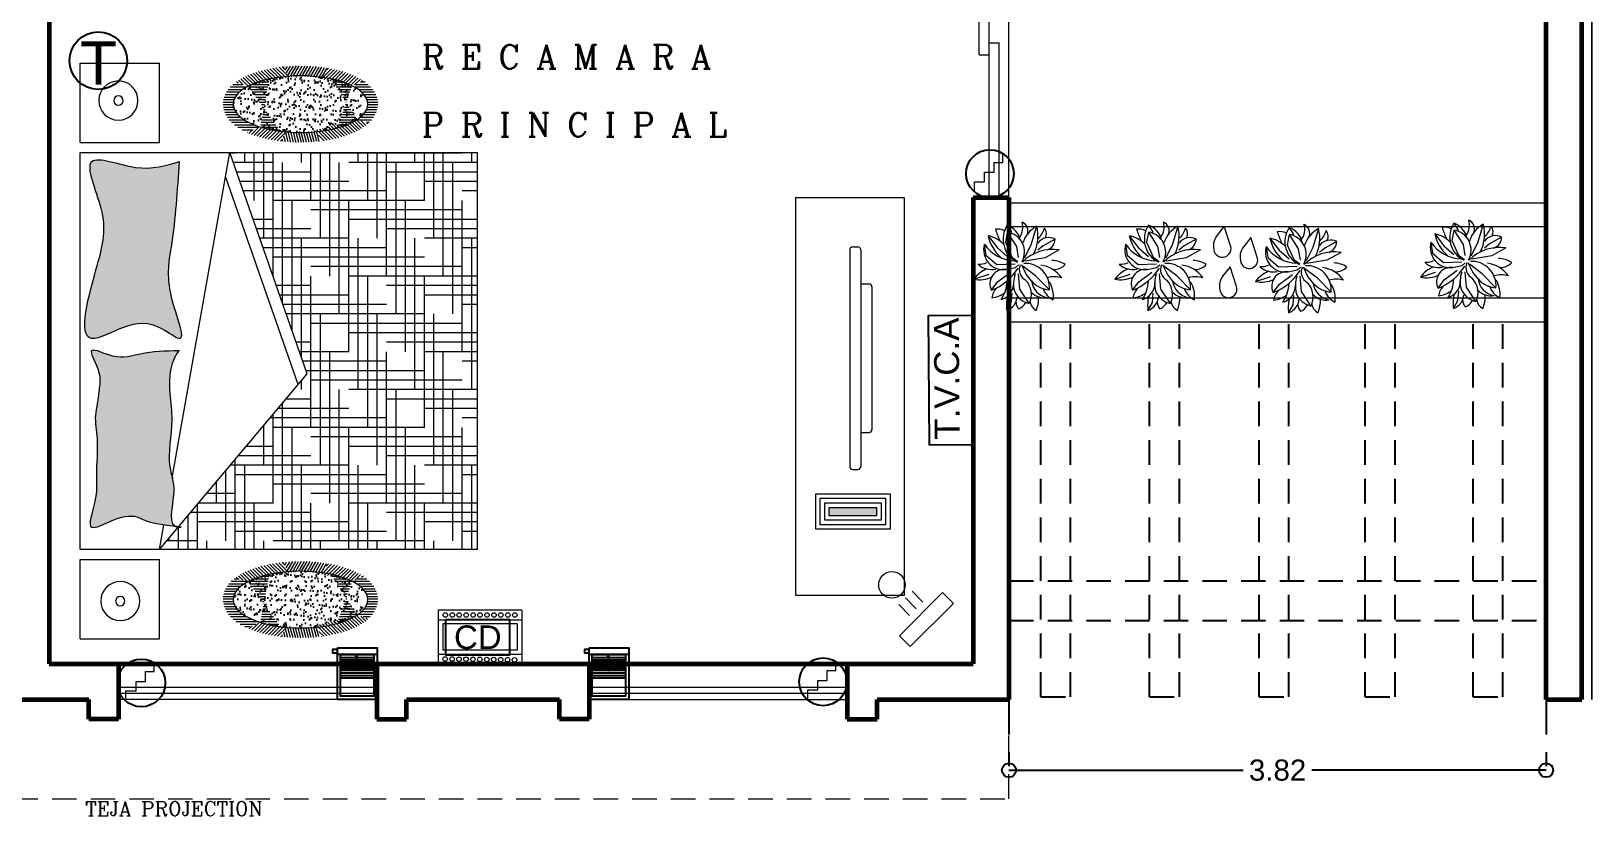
# Model space of a CAD drawing. Extents: x -111 to 1137, y -130 to 54.
# Drawn here: x 659.34 to 670.44, y -24.38 to -18.8 of the extents above; entities that cross this region are included whole.
import ezdxf

# ---------------------------------------------------------------- set-up
doc = ezdxf.new("R2010")
doc.units = 0
doc.linetypes.add('DASHDOT2', pattern=[0.5, 0.25, -0.125, 0, -0.125])
doc.linetypes.add('DASHED2', pattern=[0.375, 0.25, -0.125])
doc.layers.get('0').update_dxf_attribs({"lineweight": 0})
for name, color, linetype, lineweight in [('ARBOLES', 94, 'Continuous', 5), ('instalacion DOMOTICA', 5, 'Continuous', 20), ('Mobiliario', 1, 'Continuous', 13), ('muros', 5, 'Continuous', 60), ('MUROS BAJOS', 42, 'Continuous', 18), ('PROYECCION VOLADO', 32, 'Continuous', 13), ('VENTANAS', 4, 'Continuous', 9)]:
    doc.layers.add(name, color=color, linetype=linetype, lineweight=lineweight)
for name, color, linetype in [('cableado de telefono', 230, 'Continuous'), ('linea de sky', 30, 'Continuous'), ('PERGOLAS', 15, 'Continuous'), ('simmbologia domotica', 160, 'Continuous'), ('TEXTO', 164, 'Continuous')]:
    doc.layers.add(name, color=color, linetype=linetype)
doc.styles.add('arial', font='arial.ttf')
doc.styles.add('COMPLEX', font='complex.shx', dxfattribs={"height": 0.25})
doc.dimstyles.new('COTAS ZAR', dxfattribs={"dimtxt": 0.15, "dimasz": 0.1, "dimexe": 0, "dimexo": 0, "dimgap": 0.05, "dimtad": 0, "dimtih": 1, "dimtoh": 1, "dimrnd": 0.005, "dimzin": 1, "dimdsep": 46, "dimtxsty": 'arial', "dimblk": 'ORIGIN', "dimcen": 0.2, "dimclrd": 34, "dimclre": 134, "dimclrt": 6, "dimazin": 0, "dimtfac": 1, "dimtmove": 0, "dimatfit": 3, "dimldrblk": 'ORIGIN', "dimfxl": 1, "dimarcsym": 0})

# ---------------------------------------------------------------- blocks, each defined once
blk = doc.blocks.new('Arbp1')
at = {"color": 0}
for p, q in [((-0.34, 1.326), (0.008, 0.801)), ((0.318, 1.282), (0.286, 0.94)), ((0.482, 1.573), (0.318, 1.282)), ((-1.071, 0.819), (-0.568, 0.313)), ((0.008, 0.801), (0.058, 0.237)), ((1.039, 0.839), (0.818, 0.529)), ((-0.568, 0.313), (-0.1, -0.035)), ((-0.416, 0.497), (-0.226, 0.256)), ((-0.226, 0.256), (-0.062, -0.085)), ((0.166, 0.01), (0.05, -0.09)), ((0.501, 0.086), (0.166, 0.01)), ((0.818, 0.529), (0.343, 0.18)), ((1.685, 0.434), (1.128, 0.256)), ((-1.429, -0.63), (-0.916, -0.345)), ((-0.916, -0.345), (-0.188, -0.218)), ((-0.397, -0.807), (-0.157, -0.326)), ((0.128, -0.756), (0.065, -0.351)), ((0.293, -0.37), (0.075, -0.207)), ((0.843, -0.098), (0.172, -0.123)), ((0.533, -0.908), (0.293, -0.37)), ((0.824, -0.705), (0.463, -0.389)), ((1.242, -0.44), (0.843, -0.098)), ((1.299, -0.838), (1.242, -0.44)), ((-1.277, -1.022), (-0.84, -0.781)), ((-0.84, -0.781), (-0.65, -0.623)), ((-0.606, -1.496), (-0.397, -0.807)), ((0.463, -1.281), (0.128, -0.756)), ((0.463, -1.281), (0.533, -0.908)), ((1.16, -1.148), (0.824, -0.705)), ((0.318, -1.307), (0.318, -1.269)), ((0.463, -1.528), (0.318, -1.307))]:
    blk.add_line(p, q, dxfattribs=at)
for centre, radius, start, end in [((-0.152, 1.066), 1.068, 173.6145, 209.2154), ((-1.513, 0.539), 0.712, 21.303, 65.1296), ((0.475, 1.129), 1.155, 157.3939, 181.8645), ((-0.77, 1.209), 0.405, 6.5682, 63.7065), ((0.343, 0.994), 0.759, 154.1141, 223.5576), ((-0.512, 0.576), 0.769, 21.4667, 77.1074), ((0.265, 1.028), 0.54, 114.3119, 151.5503), ((-0.246, 1.259), 0.389, 2.0595, 42.0235), ((0.68, 1.021), 0.586, 109.7066, 174.946), ((0.858, 0.576), 0.629, 105.9729, 180.8659), ((-1.245, 1.392), 1.737, 349.6196, 5.9716), ((1.899, 0.409), 1.438, 147.5471, 176.2239), ((-0.189, 0.742), 0.885, 175.07, 273.3834), ((-1.15, -0.169), 0.991, 42.2277, 85.4292), ((-0.894, 0.451), 0.662, 44.4847, 99.0338), ((-1.118, 0.407), 0.708, 7.2938, 80.2697), ((1.819, -1.099), 2.089, 111.9097, 147.1184), ((-0.888, 0.597), 1.123, 341.7639, 13.4383), ((0.574, 0.603), 0.522, 262.0401, 26.8802), ((1.162, 0.111), 1.015, 97.6537, 126.4923), ((0.433, 1.199), 0.6, 312.3754, 352.118), ((-1.244, -0.461), 0.54, 88.1586, 137.8273), ((-1.251, 1.242), 0.895, 252.2478, 286.3777), ((-0.633, 1), 1.08, 214.4537, 263.3463), ((-0.416, 0.084), 0.44, 337.0586, 61.7462), ((0.593, -0.641), 0.732, 344.3826, 97.204), ((1.033, -0.643), 0.726, 47.1984, 102.0961), ((1.467, -0.642), 1.097, 78.5401, 114.3708), ((0.762, 1.126), 1.154, 292.5208, 323.1202), ((-1.148, 0.671), 0.915, 237.2203, 269.0906), ((-1.192, 0.909), 1.557, 261.2416, 315.0942), ((0.727, -1.126), 1.384, 152.9279, 195.5125), ((0.572, -0.552), 0.737, 151.2618, 261.515), ((-0.324, -1.019), 0.938, 327.0953, 63.0889), ((0.133, -1.651), 1.421, 34.8925, 87.8945), ((-0.234, -1.432), 1.423, 11.5068, 49.0692), ((1.47, -0.676), 0.568, 84.2671, 117.929), ((-0.842, -1.035), 0.435, 111.0384, 178.238), ((-1.046, -0.583), 0.496, 242.2497, 322.8041), ((-0.657, -1.226), 0.308, 147.3149, 220.5722), ((-0.142, -1.619), 0.772, 132.9991, 165.6347), ((-1.151, -0.532), 1.108, 299.4481, 341.5272), ((0.549, -1.461), 0.655, 145.6723, 196.0449), ((0.694, -0.843), 0.723, 192.7836, 251.4109), ((1.43, 0.027), 1.206, 225.4102, 257.0209), ((-1.97, -2.268), 2.997, 17.1765, 25.4965), ((0.052, -1.326), 0.343, 154.7951, 247.1735), ((0.808, -0.898), 0.492, 240.3475, 280.0283)]:
    blk.add_arc(centre, radius, start, end, dxfattribs=at)
blk = doc.blocks.new('TAPETE')
at = {"lineweight": 0}
h = blk.add_hatch(dxfattribs=at)
h.set_pattern_fill('LINE', color=87, scale=0.004, angle=135, style=0)
h.set_pattern_definition([(135, (498.307658, 1862.890377), (-0.00898025612, -0.00898025612), [])])
edge = h.paths.add_edge_path()
edge.add_ellipse((1084.0751, 1386.5796), major_axis=(-0.3396, 0), ratio=0.420515, start_angle=288.6696, end_angle=320.03481, ccw=False)
edge.add_line((1083.9664, 1386.7149), (1083.9368, 1386.7608))
edge.add_spline(control_points=[(1083.9368, 1386.7608), (1083.8668, 1386.7488), (1083.8048, 1386.7279), (1083.7587, 1386.6964)], knot_values=[5.104607, 5.104607, 5.104607, 5.104607, 5.727214, 5.727214, 5.727214, 5.727214], degree=3, periodic=0)
edge.add_line((1083.7587, 1386.6964), (1083.8148, 1386.6713))
h = blk.add_hatch(dxfattribs=at)
h.set_pattern_fill('LINE', color=87, scale=0.004, angle=120, style=0)
h.set_pattern_definition([(120, (498.307658, 1862.890377), (-0.01099852263, -0.00635), [])])
edge = h.paths.add_edge_path()
edge.add_ellipse((1084.0751, 1386.5796), major_axis=(-0.3396, 0), ratio=0.420515, start_angle=259.58896, end_angle=288.6696, ccw=False)
edge.add_line((1084.1365, 1386.7201), (1084.1611, 1386.7679))
edge.add_spline(control_points=[(1084.1611, 1386.7679), (1084.0919, 1386.775), (1084.0186, 1386.7735), (1083.9464, 1386.7625), (1083.9416, 1386.7617), (1083.9368, 1386.7608)], knot_values=[4.471411, 4.471411, 4.471411, 4.471411, 5.06188, 5.06188, 5.104607, 5.104607, 5.104607, 5.104607], degree=3, periodic=0)
edge.add_line((1083.9368, 1386.7608), (1083.9664, 1386.7149))
h = blk.add_hatch(dxfattribs=at)
h.set_pattern_fill('LINE', color=87, scale=0.004, angle=45, style=0)
h.set_pattern_definition([(45, (498.307658, 1862.890377), (-0.00898025612, 0.00898025612), [])])
edge = h.paths.add_edge_path()
edge.add_ellipse((1084.0751, 1386.5796), major_axis=(-0.3396, 0), ratio=0.420515, start_angle=218.9659, end_angle=259.58896, ccw=False)
edge.add_line((1084.3392, 1386.6694), (1084.4024, 1386.6887))
edge.add_spline(control_points=[(1084.4024, 1386.6887), (1084.4023, 1386.6887), (1084.4023, 1386.6888), (1084.3746, 1386.7097), (1084.3405, 1386.7261), (1084.2595, 1386.7531), (1084.2113, 1386.7627), (1084.1611, 1386.7679)], knot_values=[3.647727, 3.647727, 3.647727, 3.647727, 3.648778, 3.648778, 4.04298, 4.04298, 4.471411, 4.471411, 4.471411, 4.471411], degree=3, periodic=0)
edge.add_line((1084.1611, 1386.7679), (1084.1365, 1386.7201))
h = blk.add_hatch(dxfattribs=at)
h.set_pattern_fill('LINE', color=87, scale=0.004, style=0)
h.set_pattern_definition([(360, (498.307658, 1862.890377), (3e-18, 0.0127), [])])
edge = h.paths.add_edge_path()
edge.add_spline(control_points=[(1084.3421, 1386.4357), (1084.3847, 1386.4545), (1084.4198, 1386.4784), (1084.4615, 1386.5392), (1084.4697, 1386.5758), (1084.452, 1386.6415), (1084.4299, 1386.6678), (1084.4024, 1386.6887)], knot_values=[2.383683, 2.383683, 2.383683, 2.383683, 2.860374, 2.860374, 3.254576, 3.254576, 3.647727, 3.647727, 3.647727, 3.647727], degree=3, periodic=0)
edge.add_line((1084.4024, 1386.6887), (1084.3392, 1386.6694))
edge.add_ellipse((1084.0751, 1386.5796), major_axis=(-0.3396, 0), ratio=0.420515, start_angle=126.48714, end_angle=218.9659, ccw=False)
edge.add_line((1084.2771, 1386.4648), (1084.3421, 1386.4357))
edge = h.paths.add_edge_path()
edge.add_spline(control_points=[(1083.7587, 1386.6964), (1083.7529, 1386.6925), (1083.7475, 1386.6885), (1083.7098, 1386.658), (1083.6855, 1386.6214), (1083.6855, 1386.5796), (1083.6855, 1386.5499), (1083.6982, 1386.5218), (1083.7213, 1386.4943), (1083.7263, 1386.4891), (1083.7315, 1386.4842)], knot_values=[5.727214, 5.727214, 5.727214, 5.727214, 5.804382, 5.804382, 6.283185, 6.283185, 6.283185, 6.623609, 6.623609, 6.707356, 6.707356, 6.707356, 6.707356], degree=3, periodic=0)
edge.add_line((1083.7315, 1386.4842), (1083.79, 1386.502))
edge.add_ellipse((1084.0751, 1386.5796), major_axis=(-0.3396, 0), ratio=0.420515, start_angle=320.03481, end_angle=392.89738, ccw=False)
edge.add_line((1083.8148, 1386.6713), (1083.7587, 1386.6964))
at = {"lineweight": 25}
h = blk.add_hatch(dxfattribs=at)
h.set_pattern_fill('AR-SAND', color=55, scale=0.001, angle=-180, style=0)
h.set_pattern_definition([(217.5, (1560.375554, 1972.543502), (0.0016000313, -0.0489413237), [0, -0.038608, 0, -0.04318, 0, -0.041275]), (187.5, (1560.375554, 1972.5435), (-0.0449523283, -0.07168251), [0, -0.020828, 0, -0.034798, 0, -0.013335]), (147.5, (1560.406796, 1972.5435), (-0.079099237, -0.0001437185), [0, -0.0127, 0, -0.04572, 0, -0.05969]), (137.5, (1560.406796, 1972.5435), (-0.076355645, -0.0222929323), [0, -0.00635, 0, -0.029972, 0, -0.03429])])
edge = h.paths.add_edge_path()
edge.add_ellipse((1084.0751, 1386.5796), major_axis=(-0.3396, 0), ratio=0.420515, start_angle=22.68935, end_angle=337.31065)
edge.add_line((1083.7618, 1386.6347), (1083.7618, 1386.5245))
at = {"lineweight": 0}
h = blk.add_hatch(dxfattribs=at)
h.set_pattern_fill('LINE', color=87, scale=0.004, angle=225, style=0)
h.set_pattern_definition([(225, (498.307658, 1862.890377), (0.00898025612, -0.00898025612), [])])
edge = h.paths.add_edge_path()
edge.add_spline(control_points=[(1083.7315, 1386.4842), (1083.7476, 1386.4692), (1083.7667, 1386.4565), (1083.8376, 1386.4197), (1083.9005, 1386.4023), (1083.9686, 1386.3935)], knot_values=[0.424171, 0.424171, 0.424171, 0.424171, 0.680848, 0.680848, 1.271069, 1.271069, 1.271069, 1.271069], degree=3, periodic=0)
edge.add_line((1083.9686, 1386.3935), (1083.993, 1386.441))
edge.add_ellipse((1084.0751, 1386.5796), major_axis=(-0.3396, 0), ratio=0.420515, start_angle=32.89738, end_angle=76.00771, ccw=False)
edge.add_line((1083.79, 1386.502), (1083.7315, 1386.4842))
h = blk.add_hatch(dxfattribs=at)
h.set_pattern_fill('LINE', color=87, scale=0.004, angle=255, style=0)
h.set_pattern_definition([(255, (498.307658, 1862.890377), (0.012267258, -0.00328700187), [])])
edge = h.paths.add_edge_path()
edge.add_spline(control_points=[(1083.9686, 1386.3935), (1083.9968, 1386.3899), (1084.0259, 1386.3877), (1084.0954, 1386.3861), (1084.1357, 1386.388), (1084.1745, 1386.3927)], knot_values=[1.271069, 1.271069, 1.271069, 1.271069, 1.515804, 1.515804, 1.849812, 1.849812, 1.849812, 1.849812], degree=3, periodic=0)
edge.add_line((1084.1745, 1386.3927), (1084.1441, 1386.4398))
edge.add_ellipse((1084.0751, 1386.5796), major_axis=(-0.3396, 0), ratio=0.420515, start_angle=76.00771, end_angle=101.70887, ccw=False)
edge.add_line((1083.993, 1386.441), (1083.9686, 1386.3935))
h = blk.add_hatch(dxfattribs=at)
h.set_pattern_fill('LINE', color=87, scale=0.004, angle=-45, style=0)
h.set_pattern_definition([(315, (498.307658, 1862.890377), (0.00898025612, 0.00898025612), [])])
edge = h.paths.add_edge_path()
edge.add_spline(control_points=[(1084.1745, 1386.3927), (1084.2326, 1386.3997), (1084.2874, 1386.4129), (1084.3362, 1386.4332), (1084.3392, 1386.4344), (1084.3421, 1386.4357)], knot_values=[1.849812, 1.849812, 1.849812, 1.849812, 2.35076, 2.35076, 2.383683, 2.383683, 2.383683, 2.383683], degree=3, periodic=0)
edge.add_line((1084.3421, 1386.4357), (1084.2771, 1386.4648))
edge.add_ellipse((1084.0751, 1386.5796), major_axis=(-0.3396, 0), ratio=0.420515, start_angle=101.70887, end_angle=126.48714, ccw=False)
edge.add_line((1084.1441, 1386.4398), (1084.1745, 1386.3927))
at = {"color": 87, "lineweight": 0}
blk.add_ellipse((1084.0751, 1386.5796), major_axis=(-0.3396, 0), ratio=0.420515, dxfattribs=at)
blk = doc.blocks.new('CAMA KING SIZE')
at = {"lineweight": 0}
h = blk.add_hatch(dxfattribs=at)
h.set_pattern_fill('HOUND', color=87, scale=0.03, style=0)
h.set_pattern_definition([(360, (646.581674, 824.79381), (0.1905, 0.047625), [0.762, -0.381]), (90, (646.581674, 824.79381), (-0.047625, -0.1905), [0.762, -0.381])])
edge = h.paths.add_edge_path()
edge.add_line((1125.1141, 1403.4908), (1123.8686, 1403.4908))
edge.add_line((1123.8686, 1403.4908), (1123.8686, 1401.4908))
edge.add_line((1123.8686, 1401.4908), (1125.4686, 1401.4908))
edge.add_line((1125.4686, 1401.4908), (1125.3745, 1401.6028))
edge.add_spline(control_points=[(1125.3745, 1401.6028), (1125.373, 1401.6027), (1125.3543, 1401.603), (1125.3581, 1401.604), (1125.372, 1401.6057)], knot_values=[1.746386, 1.746386, 1.746386, 1.746386, 1.750876, 1.799941, 1.799941, 1.799941, 1.799941], degree=3, periodic=0)
edge.add_line((1125.372, 1401.6057), (1124.7247, 1402.3761))
edge.add_line((1124.7247, 1402.3761), (1125.1141, 1403.4908))
at = {"lineweight": 5}
h = blk.add_hatch(dxfattribs=at)
h.set_pattern_fill('AR-SAND', color=55, scale=0.001, style=0)
h.set_pattern_definition([(37.5, (646.581674, 824.79381), (-0.0016000313, 0.0489413237), [0, -0.038608, 0, -0.04318, 0, -0.041275]), (7.5, (646.581674, 824.79381), (0.0449523283, 0.07168251), [0, -0.020828, 0, -0.034798, 0, -0.013335]), (327.5, (646.55043, 824.79381), (0.079099237, 0.0001437185), [0, -0.0127, 0, -0.04572, 0, -0.05969]), (317.5, (646.55043, 824.79381), (0.076355645, 0.0222929323), [0, -0.00635, 0, -0.029972, 0, -0.03429])])
edge = h.paths.add_edge_path()
edge.add_spline(control_points=[(1125.37, 1403.445), (1125.4368, 1403.4243), (1125.5706, 1403.3828), (1125.8916, 1403.5219), (1125.7202, 1403.159), (1125.7723, 1402.9464), (1125.915, 1402.4651), (1125.6346, 1402.6321), (1125.4927, 1402.6404), (1125.3105, 1402.4939), (1125.4511, 1402.8201), (1125.3938, 1403.0599), (1125.379, 1403.2989), (1125.37, 1403.445)], knot_values=[0, 0, 0, 0, 0.220687, 0.442647, 0.68209, 0.971844, 1.340039, 1.508151, 1.701467, 1.801496, 2.012435, 2.278945, 2.698146, 2.698146, 2.698146, 2.698146], degree=3, periodic=0)
edge = h.paths.add_edge_path()
edge.add_spline(control_points=[(1125.37, 1402.4941), (1125.4367, 1402.492), (1125.5516, 1402.4884), (1125.6807, 1402.441), (1125.8538, 1402.5344), (1125.7568, 1402.3833), (1125.771, 1402.3006), (1125.7789, 1402.2279), (1125.7964, 1402.1482), (1125.772, 1402.0289), (1125.79, 1401.8771), (1125.777, 1401.7483), (1125.8481, 1401.5648), (1125.6964, 1401.6474), (1125.5949, 1401.6697), (1125.528, 1401.6245), (1125.4284, 1401.6124), (1125.3933, 1401.6083), (1125.4262, 1401.6308), (1125.3763, 1401.789), (1125.4389, 1401.934), (1125.3953, 1402.1117), (1125.4207, 1402.2875), (1125.4204, 1402.4154), (1125.3796, 1402.4792), (1125.37, 1402.4941)], knot_values=[0, 0, 0, 0, 0.195195, 0.335909, 0.443563, 0.56196, 0.651511, 0.718345, 0.777732, 0.894883, 1.078786, 1.212731, 1.34355, 1.440765, 1.577784, 1.644712, 1.726678, 1.726678, 1.726678, 1.883288, 2.010959, 2.247151, 2.380969, 2.553753, 2.606509, 2.606509, 2.606509, 2.606509], degree=3, periodic=0)
for p, q in [((1125.8686, 1403.9408), (1125.4686, 1403.9408)), ((1125.4686, 1403.5408), (1125.4686, 1403.9408)), ((1125.8686, 1403.5408), (1125.8686, 1403.9408)), ((1125.8686, 1403.4908), (1123.8686, 1403.4908)), ((1123.8686, 1403.4908), (1123.8686, 1401.4908)), ((1124.7247, 1402.3761), (1125.1141, 1403.4908)), ((1125.4045, 1401.8523), (1125.1141, 1403.4908)), ((1125.8686, 1403.5408), (1125.4686, 1403.5408)), ((1125.8686, 1401.4908), (1125.8686, 1403.4908)), ((1124.7696, 1402.3227), (1125.1355, 1403.3701)), ((1125.4686, 1401.4908), (1124.7247, 1402.3761)), ((1125.4686, 1401.4908), (1125.4465, 1401.6151)), ((1123.8686, 1401.4908), (1125.8686, 1401.4908)), ((1125.4686, 1401.0408), (1125.4686, 1401.4408)), ((1125.8686, 1401.4408), (1125.4686, 1401.4408)), ((1125.8686, 1401.0408), (1125.8686, 1401.4408)), ((1125.8686, 1401.0408), (1125.4686, 1401.0408))]:
    blk.add_line(p, q, dxfattribs=at)
for centre, radius in [((1125.6753, 1403.7521), 0.0984), ((1125.6753, 1403.7521), 0.0234), ((1125.666, 1401.2316), 0.0984), ((1125.666, 1401.2316), 0.0234)]:
    blk.add_circle(centre, radius, dxfattribs=at)
for points in [[(1125.37, 1403.445), (1125.5887, 1403.4157), (1125.8088, 1403.445), (1125.7627, 1403.21), (1125.7824, 1402.9209), (1125.8088, 1402.5536), (1125.6503, 1402.6098), (1125.4571, 1402.6028), (1125.37, 1402.5536), (1125.4089, 1402.761), (1125.408, 1403.0275), (1125.37, 1403.445)], [(1125.37, 1402.4941), (1125.5644, 1402.4769), (1125.7048, 1402.4663), (1125.8088, 1402.4941), (1125.7722, 1402.3815), (1125.7714, 1402.2919), (1125.7804, 1402.2257), (1125.7895, 1402.167), (1125.7815, 1402.0501), (1125.7846, 1401.8663), (1125.7922, 1401.7325), (1125.8088, 1401.6028), (1125.7161, 1401.6322), (1125.5808, 1401.6535), (1125.5184, 1401.6292), (1125.37, 1401.6028), (1125.3745, 1401.6028), (1125.3967, 1401.7812), (1125.4165, 1401.9073), (1125.4066, 1402.1433), (1125.4161, 1402.2768), (1125.3964, 1402.4484), (1125.37, 1402.4941)]]:
    blk.add_spline(points, degree=3, dxfattribs=at)
for p in [(40.6835, 17.1543), (40.6835, 14.6594)]:
    blk.add_blockref('TAPETE', p)
blk = doc.blocks.new('tvv')
at = {"layer": 'Mobiliario', "color": 1, "linetype": 'Continuous'}
for p, q in [((1068.4138, 1330.5673), (1068.4138, 1330.5411)), ((1069.52, 1330.5823), (1068.4288, 1330.5823)), ((1069.535, 1330.5673), (1069.535, 1330.5411)), ((1069.52, 1330.5262), (1068.4288, 1330.5262)), ((1068.6007, 1330.5262), (1068.6007, 1330.4851)), ((1069.3332, 1330.4701), (1068.6156, 1330.4701)), ((1069.3481, 1330.5262), (1069.3481, 1330.4851))]:
    blk.add_line(p, q, dxfattribs=at)
for centre, start, end in [((1068.4288, 1330.5673), 90, 180), ((1068.4288, 1330.5411), 180, 270), ((1069.52, 1330.5673), 0, 90), ((1069.52, 1330.5411), 270, 0), ((1068.6156, 1330.4851), 180, 270), ((1069.3332, 1330.4851), 270, 360)]:
    blk.add_arc(centre, 0.0149, start, end, dxfattribs=at)
blk = doc.blocks.new('_Origin')
at = {"color": 0, "linetype": 'ByBlock', "lineweight": -2}
blk.add_line((0, 0), (-1, 0), dxfattribs=at)
blk.add_circle((0, 0), 0.5, dxfattribs=at)
blk = doc.blocks.new('*D86')
at = {"color": 134, "linetype": 'DASHDOT2', "lineweight": -2, "transparency": 16777216}
for p, q in [((666.293, -23.551), (666.293, -24.054)), ((670.112, -23.551), (670.112, -24.054))]:
    blk.add_line(p, q, dxfattribs=at)
at = {"color": 34, "lineweight": -2, "transparency": 16777216}
for p, q in [((666.393, -24.054), (667.959, -24.054)), ((670.012, -24.054), (668.447, -24.054))]:
    blk.add_line(p, q, dxfattribs=at)
at = {"layer": 'Defpoints', "color": 0, "transparency": 16777216}
for p in [(666.293, -23.551), (670.112, -23.551), (666.293, -24.054)]:
    blk.add_point(p, dxfattribs=at)
at = {"color": 34, "lineweight": -2, "transparency": 16777216, "xscale": 0.1, "yscale": 0.1, "zscale": 0.1, "rotation": 180}
blk.add_blockref('_Origin', (666.293, -24.054), dxfattribs=at)
at = {"color": 34, "lineweight": -2, "transparency": 16777216, "xscale": 0.1, "yscale": 0.1, "zscale": 0.1}
blk.add_blockref('_Origin', (670.112, -24.054), dxfattribs=at)
at = {"color": 6, "transparency": 16777216, "insert": (668.203, -24.054), "char_height": 0.15, "attachment_point": 5, "style": 'arial'}
blk.add_mtext('3.82', dxfattribs=at)
blk = doc.blocks.new('ndht')
at = {"layer": 'simmbologia domotica', "ltscale": 0.25}
for p, q in [((540.3749, 8.7606), (540.5728, 8.7606)), ((540.3749, 8.7476), (540.5728, 8.7476)), ((540.3749, 8.7342), (540.5728, 8.7342)), ((540.3749, 8.7222), (540.5728, 8.7222)), ((540.471, 8.7621), (540.471, 8.6918)), ((540.3749, 8.7099), (540.5728, 8.7099)), ((540.3749, 8.6982), (540.5728, 8.6982)), ((540.3749, 8.6849), (540.5728, 8.6849)), ((540.3749, 8.6702), (540.5728, 8.6702)), ((540.3749, 8.6547), (540.5728, 8.6547)), ((540.3749, 8.6392), (540.5728, 8.6392))]:
    blk.add_line(p, q, dxfattribs=at)
for points in [[(540.3571, 8.8074), (540.3292, 8.8074), (540.3292, 8.7875), (540.3571, 8.7875)], [(540.3571, 8.8188), (540.5932, 8.8188), (540.5932, 8.511), (540.3571, 8.511)], [(540.3571, 8.8188), (540.5932, 8.8188), (540.5932, 8.7778), (540.3571, 8.7778)], [(540.3749, 8.7778), (540.5728, 8.7778), (540.5728, 8.5315), (540.3749, 8.5315)]]:
    blk.add_lwpolyline(points, close=True, dxfattribs=at)
for points in [[(540.471, 8.7621, 0.0306, 0, 0), (540.471, 8.7778, 0, 0, 0)], [(540.471, 8.6918, 0.0306, 0, 0), (540.471, 8.6761, 0, 0, 0)]]:
    blk.add_lwpolyline(points, format="xyseb", dxfattribs=at)
blk = doc.blocks.new('sswe')
at = {"layer": 'simmbologia domotica', "ltscale": 0.25}
blk.add_circle((540.4756, 7.5972), 0.1452, dxfattribs=at)
at = {"layer": 'simmbologia domotica', "ltscale": 0.25, "insert": (540.3839, 7.6943), "char_height": 0.218097, "width": 0.157131, "attachment_point": 1}
blk.add_mtext('{\\f@Arial Unicode MS|b0|i0|c0|p34;T}', dxfattribs=at)
blk = doc.blocks.new('television')
at = {"layer": 'simmbologia domotica', "ltscale": 0.25}
blk.add_lwpolyline([(540.3616, 7.2231), (541.0137, 7.2231), (541.0137, 6.9995), (540.3616, 6.9995)], close=True, dxfattribs=at)
at = {"layer": 'simmbologia domotica', "ltscale": 0.25, "insert": (540.3881, 7.1963), "char_height": 0.125816, "width": 0.876483, "attachment_point": 1}
blk.add_mtext('{\\f@Arial Unicode MS|b0|i0|c0|p34;T.V.C.A}', dxfattribs=at)
blk = doc.blocks.new('cdreerr')
at = {"layer": 'instalacion DOMOTICA', "ltscale": 0.25}
for p, q in [((540.5223, 6.7181), (540.5223, 6.7675)), ((540.5223, 6.7675), (540.5658, 6.7675)), ((540.5658, 6.7675), (540.5658, 6.8124)), ((540.4744, 6.6702), (540.4744, 6.7181)), ((540.4744, 6.7181), (540.5223, 6.7181)), ((540.4234, 6.6193), (540.4234, 6.6702)), ((540.4234, 6.6702), (540.4744, 6.6702))]:
    blk.add_line(p, q, dxfattribs=at)
at = {"layer": 'simmbologia domotica'}
blk.add_circle((540.5012, 6.7106), 0.1204, dxfattribs=at)
blk = doc.blocks.new('sder')
at = {"layer": 'instalacion DOMOTICA', "ltscale": 0.25}
h = blk.add_hatch(color=256, dxfattribs=at)
h.dxf.hatch_style = 1
h.paths.add_polyline_path([(540.388, 1.309), (540.388, 0.993), (540.444, 0.993), (540.444, 1.309)])
for points in [[(540.298, 1.399), (540.534, 1.399), (540.534, 0.903), (540.298, 0.903)], [(540.328, 1.369), (540.504, 1.369), (540.504, 0.933), (540.328, 0.933)], [(540.358, 1.339), (540.474, 1.339), (540.474, 0.963), (540.358, 0.963)], [(540.388, 1.309), (540.444, 1.309), (540.444, 0.993), (540.388, 0.993)]]:
    blk.add_lwpolyline(points, close=True, dxfattribs=at)
blk = doc.blocks.new('nagara')
at = {"layer": 'instalacion DOMOTICA'}
for p, q in [((586.694, 30.073), (586.694, 29.106)), ((588.199, 30.073), (586.694, 30.073)), ((586.694, 29.897), (588.199, 29.897)), ((586.778, 29.826), (586.778, 29.352)), ((588.114, 29.826), (586.778, 29.826)), ((588.114, 29.826), (588.114, 29.352)), ((588.199, 30.073), (588.199, 29.106)), ((586.694, 29.281), (588.199, 29.281)), ((588.114, 29.352), (586.778, 29.352)), ((588.199, 29.106), (586.694, 29.106))]:
    blk.add_line(p, q, dxfattribs=at)
for centre in [(586.821, 29.985), (586.946, 29.985), (587.071, 29.985), (587.196, 29.985), (587.321, 29.985), (587.446, 29.985), (587.571, 29.985), (587.696, 29.985), (587.821, 29.985), (587.946, 29.985), (588.071, 29.985), (586.817, 29.192), (586.942, 29.191), (587.067, 29.189), (587.192, 29.188), (587.317, 29.187), (587.442, 29.185), (587.567, 29.184), (587.692, 29.182), (587.817, 29.181), (587.942, 29.179), (588.067, 29.178)]:
    blk.add_circle(centre, 0.0406, dxfattribs=at)
blk = doc.blocks.new('xcder')
at = {"layer": 'instalacion DOMOTICA', "ltscale": 0.25}
for points in [[(587.164, 29.102), (587.107, 29.029, 0.255981), (587.085, 28.898, 1), (587.216, 28.944), (587.164, 29.102)], [(587.379, 29.012), (587.322, 28.94, 0.255981), (587.3, 28.808, 1), (587.431, 28.854), (587.379, 29.012)], [(587.212, 28.776), (587.155, 28.703, 0.255981), (587.134, 28.572, 1), (587.264, 28.618), (587.212, 28.776)]]:
    blk.add_lwpolyline(points, format="xyb", dxfattribs=at)
blk = doc.blocks.new('sdee')
at = {"layer": 'instalacion DOMOTICA'}
for p, q in [((587.579, 27.324), (587.049, 26.794)), ((587.123, 27.258), (587.256, 27.126)), ((587.205, 27.34), (587.337, 27.207)), ((587.579, 27.324), (587.712, 27.192)), ((587.042, 27.177), (587.174, 27.044)), ((587.712, 27.192), (587.181, 26.661)), ((587.049, 26.794), (587.181, 26.661))]:
    blk.add_line(p, q, dxfattribs=at)
blk.add_circle((586.957, 27.419), 0.163, dxfattribs=at)
blk = doc.blocks.new('dert')
at = {"layer": 'simmbologia domotica', "ltscale": 0.25}
blk.add_lwpolyline([(517.341, 7.223), (519.06, 7.223), (519.06, 6.261), (517.341, 6.261)], close=True, dxfattribs=at)
at = {"layer": 'simmbologia domotica', "ltscale": 0.25, "insert": (517.562, 7.066), "char_height": 0.63591, "width": 0.24818, "attachment_point": 1}
blk.add_mtext('{\\f@Arial Unicode MS|b0|i0|c0|p34;CD}', dxfattribs=at)

msp = doc.modelspace()

# ---------------------------------------------------------------- linework, layer by layer
at = {"color": 8}
msp.add_line((666.293, -19.983), (666.293, -17.866), dxfattribs=at)
msp.add_lwpolyline([(665.551, -19.985), (664.775, -19.985), (664.775, -22.809), (665.551, -22.809)], close=True, dxfattribs=at)
at = {"layer": 'muros', "color": 8, "lineweight": 0}
for p, q in [((670.437, -23.551), (670.437, -2.374)), ((670.437, -2.374), (670.437, -23.551))]:
    msp.add_line(p, q, dxfattribs=at)
at = {"layer": 'muros', "color": 8}
for p, q in [((670.367, -23.551), (670.367, -2.444)), ((670.112, -23.551), (670.112, -16.93)), ((659.467, -17.773), (659.467, -23.297)), ((666.039, -19.983), (666.039, -23.297)), ((666.039, -19.983), (666.293, -19.983)), ((666.293, -19.983), (666.293, -23.551)), ((659.467, -23.297), (659.679, -23.297)), ((659.679, -23.297), (661.797, -23.297)), ((659.961, -23.297), (659.961, -23.692)), ((661.797, -23.297), (666.039, -23.297)), ((661.797, -23.297), (661.797, -23.692)), ((663.307, -23.297), (663.307, -23.692)), ((665.143, -23.297), (665.143, -23.692)), ((659.213, -23.551), (659.749, -23.551)), ((659.749, -23.692), (659.749, -23.551)), ((662.008, -23.551), (663.096, -23.551)), ((662.008, -23.692), (662.008, -23.551)), ((663.096, -23.692), (663.096, -23.551)), ((665.355, -23.551), (666.293, -23.551)), ((665.355, -23.692), (665.355, -23.551)), ((670.112, -23.551), (670.367, -23.551)), ((659.961, -23.692), (659.749, -23.692)), ((661.797, -23.692), (662.008, -23.692)), ((663.307, -23.692), (663.096, -23.692)), ((665.143, -23.692), (665.355, -23.692))]:
    msp.add_line(p, q, dxfattribs=at)
at = {"layer": 'MUROS BAJOS', "color": 8}
for p, q in [((670.112, -20.022), (666.293, -20.022)), ((670.112, -20.191), (666.274, -20.191)), ((666.279, -20.699), (666.26, -20.699)), ((670.112, -20.699), (666.293, -20.699)), ((670.112, -20.869), (666.293, -20.869))]:
    msp.add_line(p, q, dxfattribs=at)
at = {"layer": 'PERGOLAS', "color": 8, "linetype": 'DASHED2', "ltscale": 0.7}
for p, q in [((666.52, -23.533), (666.52, -20.869)), ((666.731, -23.533), (666.731, -20.869)), ((667.293, -23.533), (667.293, -20.869)), ((667.505, -23.533), (667.505, -20.869)), ((668.072, -23.533), (668.072, -20.869)), ((668.284, -23.533), (668.284, -20.869)), ((668.826, -23.533), (668.826, -20.869)), ((669.038, -23.533), (669.038, -20.869)), ((669.593, -23.533), (669.593, -20.869)), ((669.804, -23.533), (669.804, -20.869)), ((666.293, -22.708), (670.112, -22.708)), ((666.293, -22.99), (670.112, -22.99)), ((666.52, -23.533), (666.731, -23.533)), ((667.293, -23.533), (667.505, -23.533)), ((668.072, -23.533), (668.284, -23.533)), ((668.826, -23.533), (669.038, -23.533)), ((669.593, -23.533), (669.804, -23.533))]:
    msp.add_line(p, q, dxfattribs=at)
at = {"layer": 'PROYECCION VOLADO', "color": 8, "linetype": 'DASHED2', "ltscale": 0.7}
for p, q in [((666.293, -24.257), (666.293, -23.551)), ((659.213, -24.257), (666.293, -24.257))]:
    msp.add_line(p, q, dxfattribs=at)
at = {"layer": 'VENTANAS', "color": 8}
for p, q in [((666.082, -18.967), (666.082, -17.866)), ((666.152, -19.983), (666.152, -17.866)), ((666.082, -18.967), (666.152, -18.967)), ((666.152, -18.882), (666.223, -18.882)), ((666.223, -19.983), (666.223, -18.882)), ((661.797, -23.467), (659.961, -23.467)), ((661.797, -23.509), (659.961, -23.509)), ((665.143, -23.467), (663.307, -23.467)), ((665.143, -23.509), (663.307, -23.509)), ((661.797, -23.551), (659.961, -23.551)), ((663.307, -23.551), (665.143, -23.551)), ((665.355, -23.551), (665.425, -23.551))]:
    msp.add_line(p, q, dxfattribs=at)

# ---------------------------------------------------------------- block references
at = {"color": 8, "xscale": -1.411845576993129, "yscale": 1.411845576993129, "zscale": 1.411845576993129}
msp.add_blockref('CAMA KING SIZE', (2249.24, -2001.174), dxfattribs=at)
at = {"color": 8, "lineweight": 13, "xscale": 1.411845576993129, "yscale": 1.411845576993129, "zscale": 1.411845576993129, "rotation": 90}
msp.add_blockref('tvv', (2543.737, -1530.351), dxfattribs=at)
at = {"layer": 'ARBOLES', "color": 8, "xscale": 0.195125882777789, "yscale": 0.195125882777789, "zscale": 0.195125882777789, "rotation": 179.9999999995287}
for p in [(666.371, -20.478), (667.375, -20.478), (668.375, -20.495), (669.547, -20.464)]:
    msp.add_blockref('Arbp1', p, dxfattribs=at)
at = {"layer": 'cableado de telefono', "ltscale": 0.25, "xscale": 1.411845576993129, "yscale": 1.411845576993129, "zscale": 1.411845576993129}
msp.add_blockref('sswe', (-103.251, -29.736), dxfattribs=at)
at = {"layer": 'cableado de telefono', "linetype": 'DASHDOT2', "ltscale": 0.25, "xscale": 1.066922740660122, "yscale": 1.066922740660122, "zscale": 1.066922740660122, "rotation": 90}
msp.add_blockref('sder', (666.411, -598.797), dxfattribs=at)
at = {"layer": 'instalacion DOMOTICA'}
for name, p, xscale, yscale, zscale in [('cdreerr', (-96.947, -29.287), 1.411845576993129, 1.411845576993129, 1.411845576993129), ('xcder', (149.49, -45.877), 0.8827730071385286, 0.8827730071385286, 0.8827730071385286), ('sdee', (325.633, -38.611), 0.5789656474406746, 0.5789656474406746, 0.5789656474406746), ('nagara', (430.677, -34.785), 0.3946826727373922, 0.3946826727373922, 0.3946826727373922), ('cdreerr', (-102.981, -32.908), 1.411845576993129, 1.411845576993129, 1.411845576993129), ('cdreerr', (-98.133, -32.9), 1.411845576993129, 1.411845576993129, 1.411845576993129)]:
    msp.add_blockref(name, p, dxfattribs=dict(at, xscale=xscale, yscale=yscale, zscale=zscale))
at = {"layer": 'linea de sky', "xscale": 1.411845576993129, "yscale": 1.411845576993129, "zscale": 1.411845576993129, "rotation": 90.44017178754139}
msp.add_blockref('television', (681.786, -784.549), dxfattribs=at)
at = {"layer": 'simmbologia domotica'}
for name, p, xscale, yscale, zscale in [('dert', (525.936, -24.887), 0.2635641285312191, 0.2635641285312191, 0.2635641285312191), ('ndht', (14.477, -33.743), 1.197430489227933, 1.197430489227933, 1.197430489227933), ('ndht', (16.267, -33.743), 1.197430489227933, 1.197430489227933, 1.197430489227933)]:
    msp.add_blockref(name, p, dxfattribs=dict(at, xscale=xscale, yscale=yscale, zscale=zscale))

# ---------------------------------------------------------------- texts
at = {"layer": 'TEXTO', "color": 8, "linetype": 'Continuous', "lineweight": 20, "ltscale": 0.3, "style": 'COMPLEX'}
for s, height, p in [('R E C A M A R A', 0.16968, (662.117, -19.067)), ('P R I N C I P A L', 0.16968, (662.117, -19.55)), ('TEJA PROJECTION', 0.10181, (659.724, -24.378))]:
    msp.add_text(s, height=height, dxfattribs=at).set_placement(p)

# ---------------------------------------------------------------- dimensions: what is measured, and where the dimension line sits
at = {"color": 8}
dim = msp.add_linear_dim(base=(666.293, -24.054), p1=(670.112, -23.551), p2=(666.293, -23.551), dimstyle='COTAS ZAR', dxfattribs=at)
dim.commit()
dim.dimension.update_dxf_attribs({"geometry": '*D86', "text_midpoint": (668.203, -24.054)})

doc.saveas('drawing.dxf')
